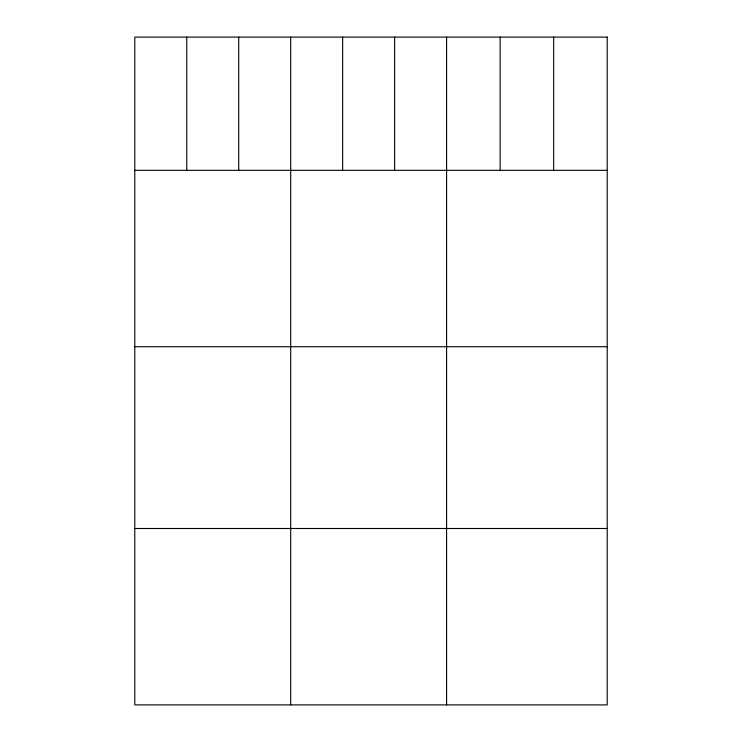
<?xml version="1.0" encoding="UTF-8"?>
<svg xmlns="http://www.w3.org/2000/svg" width="742" height="742" viewBox="0 0 742 742"><rect width="100%" height="100%" fill="white"/><g stroke="black" fill="none" stroke-linecap="round" stroke-linejoin="round"><path stroke-width="1.11" d="M134.784 170.335L607.216 170.335M134.784 346.737L607.216 346.737M134.784 528.489L607.216 528.489M553.671 37.1L553.671 170.335M500.136 37.1L500.136 170.335M446.591 37.1L446.591 704.9M394.623 37.1L394.623 170.335M342.656 37.1L342.656 170.335M290.688 37.1L290.688 704.9M238.72 37.1L238.72 170.335M186.752 37.1L186.752 170.335M607.216 37.1L134.784 37.1L134.784 704.9L607.216 704.9L607.216 37.1"/></g></svg>
